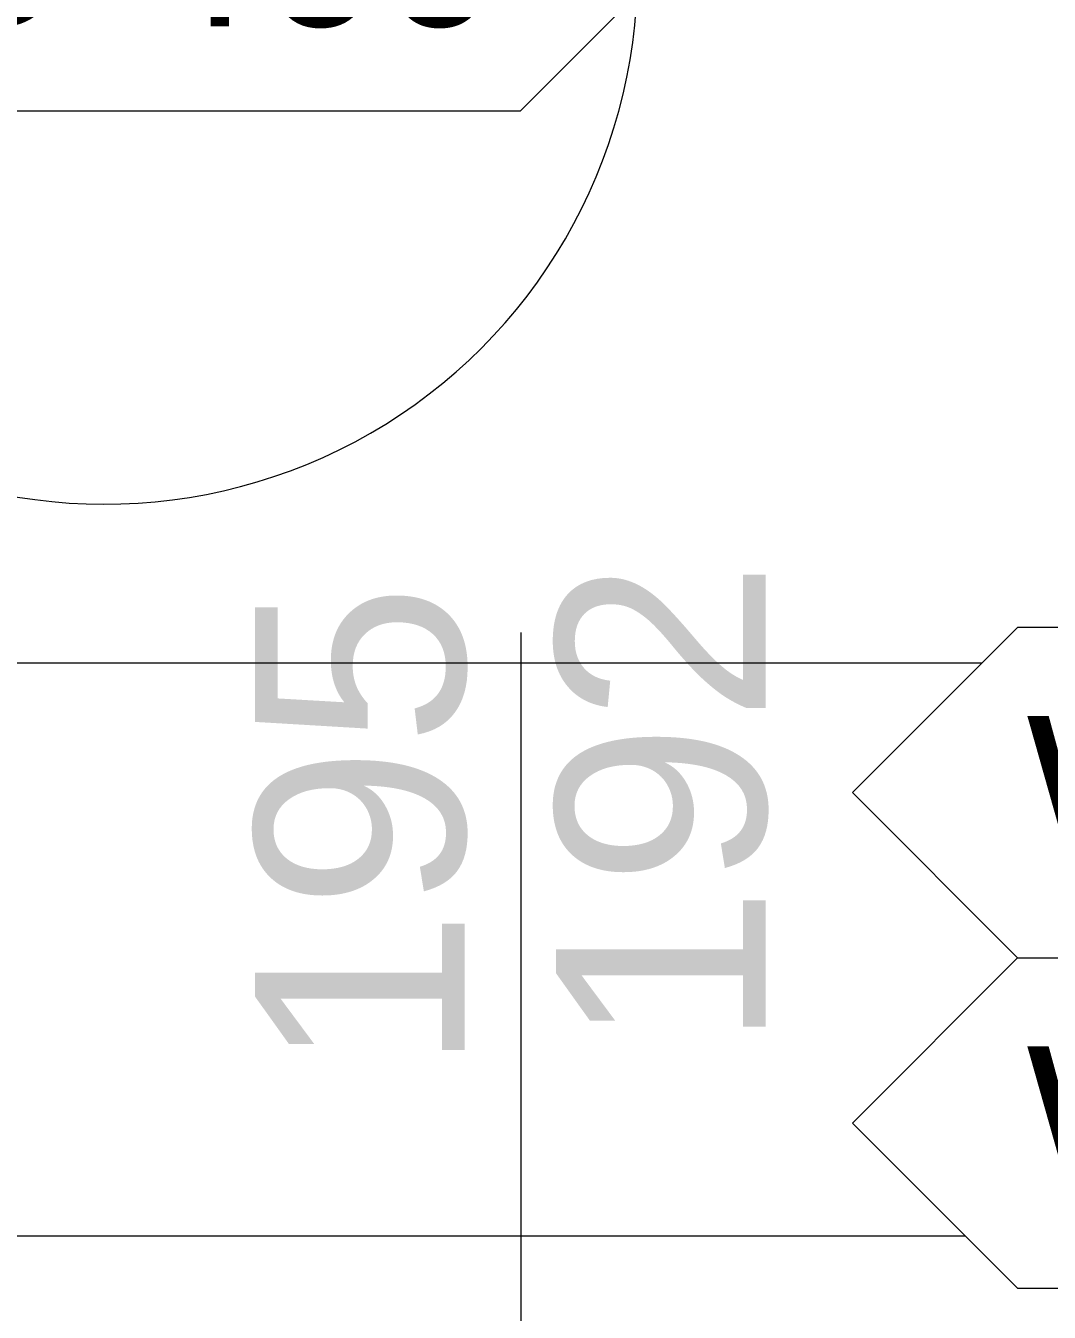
# Model space of a CAD drawing. Header units: centimetres. Extents: x 118932 to 154602, y -32682 to -23521.
# Drawn here: x 140401.24 to 140440.27, y -31143.6 to -31094.55 of the extents above; entities that cross this region are included whole.
import ezdxf

# ---------------------------------------------------------------- set-up
doc = ezdxf.new("R2010")
doc.units = ezdxf.units.CM
doc.header["$LTSCALE"] = 50
doc.header["$MEASUREMENT"] = 0
for name, color, linetype, lineweight, true_color in [('GEN_00_BL_Yazı', 7, 'Continuous', 0, 0x4f5250), ('GEN_02_TF_Mobilya', 7, 'Continuous', 5, 0x745e3d), ('GEN_02_TF_Pencere', 7, 'Continuous', 9, 0x6093ac), ('GEN_05_ML_Mermer', 7, 'Continuous', 9, 0x9d8692), ('GEN_06_GR_İnce', 7, 'Continuous', 13, 0xb0b0a9)]:
    doc.layers.add(name, color=color, linetype=linetype, lineweight=lineweight, true_color=true_color)
doc.layers.add('GEN_02_TF_Halı', color=7, linetype='Continuous', lineweight=5, true_color=0x903373, transparency=0.8)
doc.styles.add('ARIAL', font='arial.ttf')
doc.styles.add('Arial_6', font='arial.ttf', dxfattribs={"height": 59.5325})

# ---------------------------------------------------------------- blocks, each defined once
blk = doc.blocks.new('P30_')
at = {"layer": 'GEN_02_TF_Pencere'}
blk.add_line((206675.046, -26335.817), (206675.046, -26285.814), dxfattribs=at)
at = {"layer": 'GEN_05_ML_Mermer'}
blk.add_lwpolyline([(206772.546, -26326.815), (206577.546, -26326.815), (206577.546, -26308.817), (206772.546, -26308.817)], close=True, dxfattribs=at)
at = {"layer": 'GEN_02_TF_Pencere', "lineweight": 30, "transparency": 33554687, "style": 'ARIAL'}
for s, p in [('192', (206684.365, -26301.691)), ('195', (206672.886, -26302.58))]:
    blk.add_text(s, height=8, rotation=90, dxfattribs=at).set_placement(p)
blk = doc.blocks.new('DOGRAMA LEVEL 0 B BLOK')
at = {"layer": 'GEN_06_GR_İnce'}
blk.add_blockref('P30_', (-205928.714, 24514.208, 0), dxfattribs=at)
blk = doc.blocks.new('FFE-Tag')
at = {"color": 0}
blk.add_wipeout([(-8.761, 0), (-6.189, 2.572), (6.189, 2.572), (8.761, 0), (6.189, -2.572), (-6.189, -2.572)], dxfattribs=at).dxf.layer = 'GEN_00_BL_Yazı'
at = {"layer": 'GEN_00_BL_Yazı', "color": 0}
for p, q in [((-8.761, 0), (-6.189, 2.572)), ((6.189, 2.572), (-6.189, 2.572)), ((-8.761, 0), (-6.189, -2.572)), ((8.761, 0), (6.189, -2.572)), ((-6.189, -2.572), (6.189, -2.572))]:
    blk.add_line(p, q, dxfattribs=at)
blk = doc.blocks.new('CS-460_SideTable_R40')
at = {"layer": 'GEN_00_BL_Yazı', "xscale": 24.48801272789115, "yscale": 24.48801272789115, "zscale": 24.48801272789115, "rotation": 181.9776773082424}
blk.add_blockref('FFE-Tag', (-6.67, -10.03), dxfattribs=at)
at = {"layer": 'GEN_02_TF_Mobilya'}
blk.add_arc((0, 0), 203.2, 360, 180, dxfattribs=at)
at = {"layer": 'GEN_00_BL_Yazı', "insert": (134.29, -34.42), "char_height": 60, "attachment_point": 1, "rotation": 181.9777, "style": 'Arial_6'}
blk.add_mtext('CS-460', dxfattribs=at)
blk = doc.blocks.new('WT-450_BlackoutCurtains')
at = {"layer": 'GEN_00_BL_Yazı', "xscale": 2.448801272789173, "yscale": 2.448801272789173, "zscale": 2.448801272789173, "rotation": 134.9999999999806}
blk.add_blockref('FFE-Tag', (0, 0), dxfattribs=at)
at = {"layer": 'GEN_00_BL_Yazı', "insert": (8.414, -12.549), "char_height": 6, "width": 35.72976, "attachment_point": 1, "rotation": 135, "style": 'Arial_6'}
blk.add_mtext('WT-450', dxfattribs=at)
blk = doc.blocks.new('WT-451_SheerCurtain')
at = {"layer": 'GEN_00_BL_Yazı', "xscale": 2.448801272789174, "yscale": 2.448801272789174, "zscale": 2.448801272789174, "rotation": 134.9999999999815}
blk.add_blockref('FFE-Tag', (0, 0), dxfattribs=at)
at = {"layer": 'GEN_00_BL_Yazı', "insert": (8.414, -12.549), "char_height": 6, "attachment_point": 1, "rotation": 135, "style": 'Arial_6'}
blk.add_mtext('WT-451', dxfattribs=at)
blk = doc.blocks.new('b blok level 0 tefriş')
at = {"layer": 'GEN_02_TF_Halı', "elevation": 0}
blk.add_lwpolyline([(1230.055, -1134.154), (1010.055, -1134.154), (1010.055, -1554.154), (1230.055, -1554.154)], close=True, dxfattribs=at)
at = {"rotation": 224.9999999999999}
blk.add_blockref('WT-450_BlackoutCurtains', (1212.84, -1571.697, 0), dxfattribs=at)
blk.add_blockref('WT-451_SheerCurtain', (1212.84, -1559.098, 0), dxfattribs=at)
at = {"xscale": 0.1000000000000037, "yscale": 0.1000000000000037, "zscale": 0.1000000000000037, "rotation": 178.0223226917576}
blk.add_blockref('CS-460_SideTable_R40', (1162.866, -1527.785, 0), dxfattribs=at)

msp = doc.modelspace()

# ---------------------------------------------------------------- block references
msp.add_blockref('DOGRAMA LEVEL 0 B BLOK', (139673.806, -29346.079, 0))

# ---------------------------------------------------------------- next in the draw order: block references
msp.add_blockref('b blok level 0 tefriş', (139241.383, -29564.691, 0))

doc.saveas('drawing.dxf')
